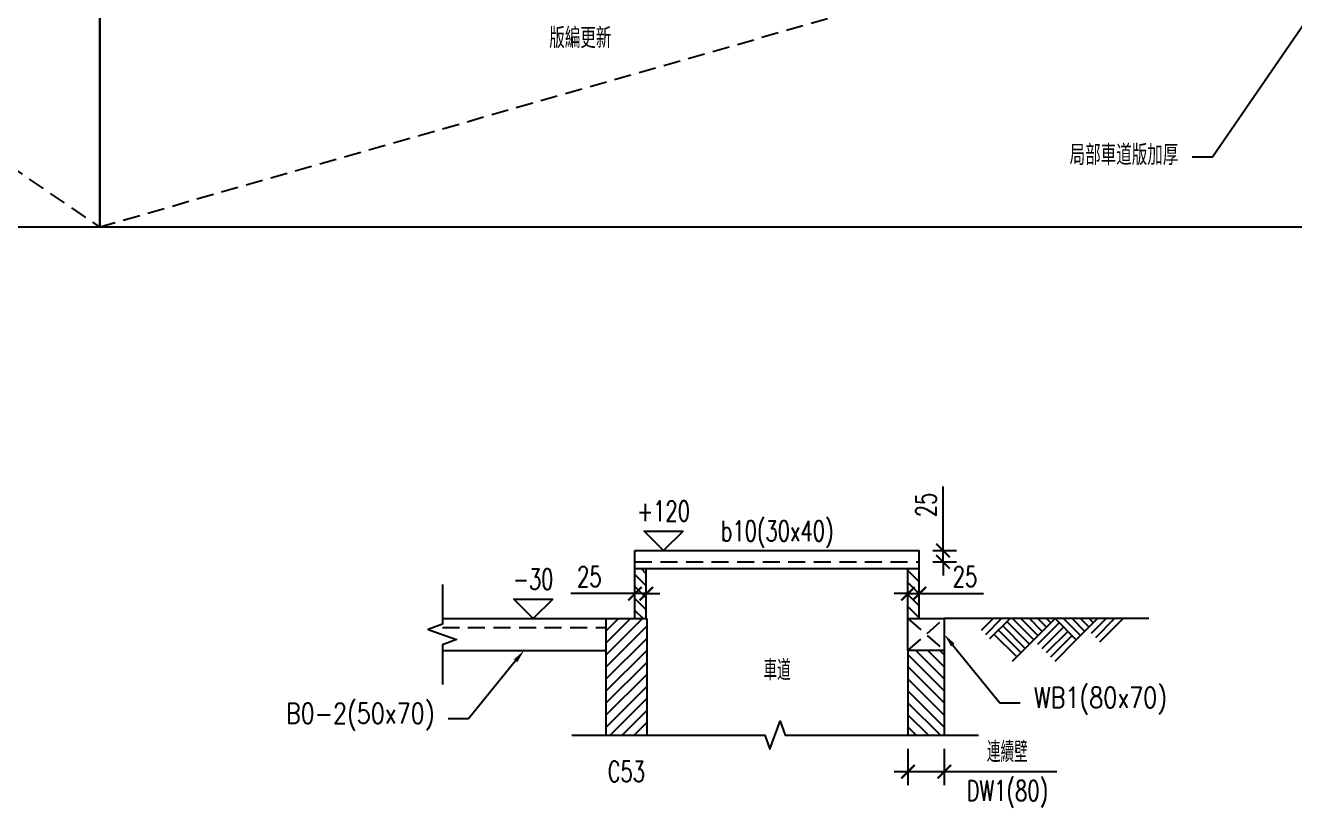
# Model space of a CAD drawing. Header units: millimetres. Extents: x -3377 to 119122, y -22007 to 15479.
# Drawn here: x 24057 to 26851, y -1279 to 445 of the extents above; entities that cross this region are included whole.
import ezdxf
from ezdxf import colors
from ezdxf.entities.mleader import LeaderData, LeaderLine
from ezdxf.enums import TextEntityAlignment as Align
from ezdxf.math import Vec2, Vec3

# ---------------------------------------------------------------- set-up
doc = ezdxf.new("R2010")
doc.units = ezdxf.units.MM
doc.header["$LTSCALE"] = 150
doc.header["$MEASUREMENT"] = 0
doc.linetypes.add('HIDDEN', pattern=[0.375, 0.25, -0.125])
doc.layers.get('0').update_dxf_attribs({"plot": 0})
doc.layers.add('S-CLOUD_20220217(結構依建築圖2022-0216修改)', color=4, linetype='Continuous', plot=False)
for name, color, linetype in [('S-DIM', 2, 'Continuous'), ('S-HATCH-COL', 13, 'Continuous'), ('S-HATCH-CONC', 124, 'Continuous'), ('S-HATCH-CONCWALL', 161, 'Continuous'), ('S-RC', 130, 'Continuous'), ('S-RCH', 1, 'HIDDEN'), ('S-SYM', 3, 'Continuous'), ('S-TEXT', 2, 'Continuous'), ('S-TEXTB', 3, 'Continuous'), ('S-TEXTC', 3, 'Continuous'), ('S-TEXTG', 2, 'Continuous'), ('S-THIN', 201, 'Continuous')]:
    doc.layers.add(name, color=color, linetype=linetype)
doc.styles.add('china5', font='romans.shx', dxfattribs={"width": 0.7})
doc.styles.add('CS4', font='romans.shx', dxfattribs={"width": 0.7, "height": 45, "bigfont": 'lsp.shx'})
doc.styles.add('LSP', font='SIMPLEX.shx', dxfattribs={"width": 0.8, "bigfont": 'lsp.shx'})
doc.dimstyles.new('DIM150', dxfattribs={"dimscale": 15, "dimtxt": 3, "dimasz": 2, "dimexe": 2, "dimexo": 2, "dimgap": 1, "dimtad": 1, "dimdec": 1, "dimdsep": 46, "dimtxsty": 'CS4', "dimblk1": 'ARCHTICK', "dimblk2": 'ARCHTICK', "dimsah": 1, "dimcen": 2, "dimdle": 2, "dimadec": 0, "dimazin": 0, "dimtfac": 1, "dimtdec": 1, "dimtmove": 0, "dimatfit": 3, "dimldrblk": 'TAA', "dimfxl": 0, "dimtolj": 1, "dimarcsym": 0})

# ---------------------------------------------------------------- blocks, each defined once
blk = doc.blocks.new('DwFm')
blk.add_lwpolyline([(-12110.4, 0), (0, 0), (0, -7760.1), (-12110.4, -7760.1)], close=True)
at = {"layer": 'DEFPOINTS', "color": 252, "linetype": 'HIDDEN'}
for points in [[(-6560.9, -6171), (-12110.4, -7760.1)], [(-760, -7242.5), (0, -7760.1)]]:
    blk.add_lwpolyline(points, dxfattribs=at)
blk = doc.blocks.new('TTKA17')
at = {"layer": 'S-THIN'}
for p, q in [((-9.55, -1.7), (-7.85, 0)), ((-8.92, -2.33), (-6.6, 0)), ((-8.3, -2.95), (-5.35, 0)), ((-1.88, -3.13), (-5, 0)), ((-1.25, -2.5), (-3.75, 0)), ((-0.63, -1.88), (-2.5, 0)), ((-1.88, -3.12), (1.25, 0)), ((0, -1.25), (-1.25, 0)), ((0.63, -0.63), (0, 0)), ((1.25, 0), (4.37, -3.12)), ((2.5, 0), (5, -2.5)), ((3.75, 0), (5.63, -1.88)), ((4.37, -3.12), (7.5, 0)), ((5, 0), (6.25, -1.25)), ((6.25, 0), (6.88, -0.63)), ((6.6, -2.15), (8.75, 0)), ((7.22, -2.78), (10, 0)), ((7.85, -3.4), (11.25, 0)), ((-7.05, -1.7), (-3.78, -4.97)), ((-6.42, -1.08), (-3.12, -4.37)), ((-5.8, -0.45), (-2.5, -3.75)), ((-1.25, -3.75), (1.88, -0.63)), ((-0.63, -4.37), (2.5, -1.25)), ((-7.67, -2.33), (-4.37, -5.62)), ((-5, -6.25), (-1.88, -3.13)), ((0, -5), (3.12, -1.88)), ((0.62, -5.62), (3.75, -2.5)), ((1.25, -6.25), (4.37, -3.12))]:
    blk.add_line(p, q, dxfattribs=at)
blk = doc.blocks.new('_ARCHTICK')
at = {"color": 0, "linetype": 'ByBlock', "const_width": 0.15}
blk.add_lwpolyline([(-0.5, -0.5), (0.5, 0.5)], dxfattribs=at)
blk = doc.blocks.new('*D260')
at = {"layer": 'DEFPOINTS', "color": 0, "transparency": 16777216}
for p in [(25999.9, -807.4), (26024.9, -807.4), (26024.9, -807.4)]:
    blk.add_point(p, dxfattribs=at)
at = {"layer": 'S-DIM', "color": 0, "lineweight": -2, "transparency": 16777216}
for p, q in [((25999.9, -807.4), (25969.9, -807.4)), ((25999.9, -807.4), (26024.9, -807.4)), ((26024.9, -807.4), (26165.9, -807.4))]:
    blk.add_line(p, q, dxfattribs=at)
at = {"layer": 'S-DIM', "color": 0, "lineweight": -2, "transparency": 16777216, "xscale": 30, "yscale": 30, "zscale": 30}
blk.add_blockref('_ARCHTICK', (25999.9, -807.4), dxfattribs=at)
at = {"layer": 'S-DIM', "color": 0, "lineweight": -2, "transparency": 16777216, "xscale": 30, "yscale": 30, "zscale": 30, "rotation": 180}
blk.add_blockref('_ARCHTICK', (26024.9, -807.4), dxfattribs=at)
at = {"layer": 'S-DIM', "color": 0, "transparency": 16777216, "insert": (26125.4, -769.9), "char_height": 45, "attachment_point": 5, "style": 'CS4'}
blk.add_mtext('\\A1;25', dxfattribs=at)
blk = doc.blocks.new('TAA')
at = {"linetype": 'Continuous'}
blk.add_line((0, 0), (-1.663, 0), dxfattribs=at)
blk.add_solid([(-1.5, -0.25), (-1.5, 0.25), (0, 0)], dxfattribs=at)
blk = doc.blocks.new('*D261')
at = {"layer": 'DEFPOINTS', "color": 0, "transparency": 16777216}
for p in [(25398.9, -807.4), (25398.9, -807.4), (25423.9, -807.4)]:
    blk.add_point(p, dxfattribs=at)
at = {"layer": 'S-DIM', "color": 0, "lineweight": -2, "transparency": 16777216}
for p, q in [((25398.9, -807.4), (25257.9, -807.4)), ((25423.9, -807.4), (25398.9, -807.4)), ((25423.9, -807.4), (25453.9, -807.4))]:
    blk.add_line(p, q, dxfattribs=at)
at = {"layer": 'S-DIM', "color": 0, "lineweight": -2, "transparency": 16777216, "xscale": 30, "yscale": 30, "zscale": 30}
blk.add_blockref('_ARCHTICK', (25398.9, -807.4), dxfattribs=at)
at = {"layer": 'S-DIM', "color": 0, "lineweight": -2, "transparency": 16777216, "xscale": 30, "yscale": 30, "zscale": 30, "rotation": 180}
blk.add_blockref('_ARCHTICK', (25423.9, -807.4), dxfattribs=at)
at = {"layer": 'S-DIM', "color": 0, "transparency": 16777216, "insert": (25298.4, -769.9), "char_height": 45, "attachment_point": 5, "style": 'CS4'}
blk.add_mtext('\\A1;25', dxfattribs=at)
blk = doc.blocks.new('*D262')
at = {"layer": 'DEFPOINTS', "color": 0, "transparency": 16777216}
for p in [(26024.9, -712.4), (26077.1, -712.4), (26024.9, -737.4)]:
    blk.add_point(p, dxfattribs=at)
at = {"layer": 'S-DIM', "color": 0, "lineweight": -2, "transparency": 16777216}
for p, q in [((26077.1, -712.4), (26077.1, -571.4)), ((26054.9, -712.4), (26107.1, -712.4)), ((26077.1, -737.4), (26077.1, -712.4)), ((26054.9, -737.4), (26107.1, -737.4)), ((26077.1, -737.4), (26077.1, -767.4))]:
    blk.add_line(p, q, dxfattribs=at)
at = {"layer": 'S-DIM', "color": 0, "lineweight": -2, "transparency": 16777216, "xscale": 30, "yscale": 30, "zscale": 30}
for p, rotation in [((26077.1, -712.4), 270), ((26077.1, -737.4), 90)]:
    blk.add_blockref('_ARCHTICK', p, dxfattribs=dict(at, rotation=rotation))
at = {"layer": 'S-DIM', "color": 0, "transparency": 16777216, "insert": (26039.6, -611.9), "char_height": 45, "attachment_point": 5, "rotation": 90, "style": 'CS4'}
blk.add_mtext('\\A1;25', dxfattribs=at)
blk = doc.blocks.new('SSYMEL')
blk.add_lwpolyline([(10.8, 10.8), (0, 0), (-10.8, 10.8)], close=True)
blk = doc.blocks.new('T-LEVEL1')
at = {"layer": 'S-SYM', "xscale": 0.26458418, "yscale": 0.26458418, "zscale": 0.26458418}
blk.add_blockref('SSYMEL', (0, 0), dxfattribs=at)
at = {"layer": 'S-SYM', "style": 'china5', "width": 0.7}
blk.add_attdef('T.O.C.SEEPLAN', (-5.38, 4.29), '', height=3, dxfattribs=at)
blk = doc.blocks.new('*D265')
at = {"layer": 'DEFPOINTS', "color": 0, "transparency": 16777216}
for p in [(25999.9, -1119.3), (26079.9, -1119.3), (26079.9, -1199.6)]:
    blk.add_point(p, dxfattribs=at)
at = {"layer": 'S-DIM', "color": 0, "lineweight": -2, "transparency": 16777216}
for p, q in [((25999.9, -1149.3), (25999.9, -1229.6)), ((26079.9, -1149.3), (26079.9, -1229.6)), ((25969.9, -1199.6), (26079.9, -1199.6)), ((26079.9, -1199.6), (26327.4, -1199.6))]:
    blk.add_line(p, q, dxfattribs=at)
at = {"layer": 'S-DIM', "color": 0, "lineweight": -2, "transparency": 16777216, "xscale": 30, "yscale": 30, "zscale": 30, "rotation": 180}
blk.add_blockref('_ARCHTICK', (25999.9, -1199.6), dxfattribs=at)
at = {"layer": 'S-DIM', "color": 0, "lineweight": -2, "transparency": 16777216, "xscale": 30, "yscale": 30, "zscale": 30}
blk.add_blockref('_ARCHTICK', (26079.9, -1199.6), dxfattribs=at)
at = {"layer": 'S-DIM', "color": 0, "transparency": 16777216, "char_height": 45, "attachment_point": 5, "style": 'CS4'}
for s, insert in [('\\A1;連續壁', (26218.7, -1156.4)), ('\\A1;DW1(80)', (26218.7, -1248.9))]:
    blk.add_mtext(s, dxfattribs=dict(at, insert=insert))
blk = doc.blocks.new('_None')

msp = doc.modelspace()

# ---------------------------------------------------------------- hatches: boundary and pattern name
at = {"layer": 'S-HATCH-COL'}
h = msp.add_hatch(dxfattribs=at)
h.set_pattern_fill('ANSI31', color=256, scale=150, style=0)
h.paths.add_polyline_path([(25424.92, -862.39), (25334.92, -862.39), (25334.92, -1119.27), (25424.92, -1119.27)])
at = {"layer": 'S-HATCH-CONC'}
h = msp.add_hatch(dxfattribs=at)
h.set_pattern_fill('ANSI31', color=256, scale=150, angle=90, style=0)
h.paths.add_polyline_path([(26079.92, -932.39), (25999.92, -932.39), (25999.92, -1119.27), (26079.92, -1119.27)])
at = {"layer": 'S-HATCH-CONCWALL'}
h = msp.add_hatch(dxfattribs=at)
h.set_pattern_fill('ANSI31', color=256, scale=150, angle=90, style=0)
h.paths.add_polyline_path([(25423.92, -752.39), (25398.92, -752.39), (25398.92, -862.39), (25423.92, -862.39)])
h.paths.add_polyline_path([(25999.92, -862.39), (26024.92, -862.39), (26024.92, -752.39), (25999.92, -752.39)])

# ---------------------------------------------------------------- linework, layer by layer
at = {"layer": 'S-RC'}
for p, q in [((25334.92, -862.39), (25334.92, -1119.27)), ((25424.92, -862.39), (25424.92, -1119.27)), ((25999.92, -932.39), (25999.92, -1119.27)), ((26079.92, -932.39), (26079.92, -1119.27))]:
    msp.add_line(p, q, dxfattribs=at)
for points in [[(25398.92, -862.39), (25398.92, -712.39)], [(25398.92, -712.39), (26024.92, -712.39)], [(26024.92, -862.39), (26024.92, -712.39)], [(25398.92, -752.39), (26024.92, -752.39)], [(25423.92, -862.39), (25423.92, -752.39)], [(25999.92, -862.39), (25999.92, -752.39)], [(24974.92, -862.39), (25424.92, -862.39)], [(26529.92, -862.39), (26079.92, -862.39)], [(24974.92, -932.39), (25334.92, -932.39)]]:
    msp.add_lwpolyline(points, dxfattribs=at)
msp.add_lwpolyline([(25999.92, -862.39), (26079.92, -862.39), (26079.92, -932.39), (25999.92, -932.39)], close=True, dxfattribs=at)
at = {"layer": 'S-RCH'}
for points in [[(25398.92, -737.39), (26024.92, -737.39)], [(25999.92, -862.39), (26079.92, -932.39)], [(25999.92, -932.39), (26079.92, -862.39)], [(24974.92, -882.39), (25334.92, -882.39)]]:
    msp.add_lwpolyline(points, dxfattribs=at)
at = {"layer": 'S-THIN', "linetype": 'Continuous'}
for points in [[(24974.92, -787.39), (24974.92, -874.89), (24944.01, -886.14), (25005.83, -908.64), (24974.92, -919.89), (24974.92, -1007.39)], [(25259.92, -1119.27), (25684.92, -1119.27), (25696.17, -1150.18), (25718.67, -1088.36), (25729.92, -1119.27), (26154.92, -1119.27)]]:
    msp.add_lwpolyline(points, dxfattribs=at)

# ---------------------------------------------------------------- block references
for p in [(24220.8, 7760.14), (36331.2, 7760.14)]:
    msp.add_blockref('DwFm', p)
at = {"layer": 'S-SYM'}
ref = msp.add_blockref('T-LEVEL1', (25461.92, -712.39), dxfattribs=dict(at, xscale=15, yscale=15, zscale=15))
ref.add_attrib('T.O.C.SEEPLAN', '+120', dxfattribs={"height": 45, "style": 'china5', "width": 0.7}).set_placement((25461.92, -647.98), align=Align.CENTER)
ref = msp.add_blockref('T-LEVEL1', (25174.92, -862.39), dxfattribs=dict(at, xscale=15, yscale=15, zscale=15))
ref.add_attrib('T.O.C.SEEPLAN', '-30', dxfattribs={"height": 45, "style": 'china5', "width": 0.7}).set_placement((25174.92, -797.98), align=Align.CENTER)
at = {"layer": 'S-THIN', "xscale": 15, "yscale": 15, "zscale": 15}
msp.add_blockref('TTKA17', (26304.92, -862.39), dxfattribs=at)

# ---------------------------------------------------------------- texts
at = {"layer": 'S-TEXT', "style": 'CS4', "width": 0.7}
msp.add_text('車道', height=45, dxfattribs=at).set_placement((25711.92, -973.76), align=Align.MIDDLE)
at = {"layer": 'S-TEXTB', "style": 'CS4', "width": 0.7}
msp.add_text('b10(30x40)', height=45, dxfattribs=at).set_placement((25711.92, -672.39), align=Align.MIDDLE)
at = {"layer": 'S-TEXTC', "style": 'CS4', "width": 0.7}
msp.add_text('C53', height=45, dxfattribs=at).set_placement((25379.92, -1199.27), align=Align.MIDDLE)

# ---------------------------------------------------------------- dimensions: what is measured, and where the dimension line sits
at = {"layer": 'S-DIM'}
for base, p1, p2, angle, picture, middle in [((26077.06, -712.39), (26024.92, -737.39), (26024.92, -712.39), 90, '*D262', (26039.56, -611.89)), ((25398.92, -807.39), (25423.92, -807.39), (25398.92, -807.39), 180, '*D261', (25298.42, -769.89))]:
    dim = msp.add_linear_dim(base=base, p1=p1, p2=p2, angle=angle, dimstyle='DIM150', dxfattribs=at)
    dim.commit()
    dim.dimension.update_dxf_attribs({"geometry": picture, "text_midpoint": middle})
dim = msp.add_linear_dim(base=(26024.92, -807.39), p1=(25999.92, -807.39), p2=(26024.92, -807.39), dimstyle='DIM150', dxfattribs=at)
dim.commit()
dim.dimension.update_dxf_attribs({"geometry": '*D260', "text_midpoint": (26125.42, -769.89)})
dim = msp.add_linear_dim(base=(26079.92, -1199.62), p1=(25999.92, -1119.27), p2=(26079.92, -1119.27), angle=180, text='連續壁\\XDW1(<>)', dimstyle='DIM150', dxfattribs=at)
dim.commit()
dim.dimension.update_dxf_attribs({"geometry": '*D265', "text_midpoint": (26218.67, -1199.62)})

# ---------------------------------------------------------------- leaders
at = {"layer": 'S-CLOUD_20220217(結構依建築圖2022-0216修改)'}
ml = msp.add_multileader_mtext('Standard', dxfattribs=at)
ml.set_content('局部車道版加厚', color=256, style='LSP')
ml.set_leader_properties(color=256)
ml.set_arrow_properties(name='NONE')
ml.build(insert=Vec2(0, 0))
ml.multileader.update_dxf_attribs({"text_left_attachment_type": 2, "text_right_attachment_type": 2, "dogleg_length": 3, "arrow_head_size": 30, "scale": 15})
ctx = ml.context
ctx.base_point, ctx.scale, ctx.char_height, ctx.arrow_head_size, ctx.landing_gap_size, ctx.plane_origin = Vec3(26258.38, 153.81), 15, 45, 30, 30, Vec3(27742.87, 1817.97)
ctx.left_attachment, ctx.right_attachment, ctx.text_align_type = 2, 2, 2
notes = []
notes.append((ctx, [(1, (1, 1, 0), (26670.28, 153.81), (-1, 0), 45, [(0, [(27702.87, 1658.85)], 0, [])])]))
ctx.mtext.insert, ctx.mtext.alignment, ctx.mtext.flow_direction = Vec3(26595.28, 181.65), 3, 5
ml = msp.add_multileader_mtext('Standard', dxfattribs=at)
ml.set_content('新增小梁貼齊樹穴、補高低差圖例\\P新增小梁b13a-1、b13a-2、b13a-3\\P新增小梁b13b-1、b13b-2、b13b-3\\P版編更新', color=256, style='LSP')
ml.set_leader_properties(color=256)
ml.build(insert=Vec2(0, 0))
ml.multileader.update_dxf_attribs({"text_left_attachment_type": 2, "text_right_attachment_type": 2, "dogleg_length": 3, "arrow_head_size": 30, "scale": 15})
ctx = ml.context
ctx.base_point, ctx.scale, ctx.char_height, ctx.arrow_head_size, ctx.landing_gap_size, ctx.plane_origin = Vec3(24450.19, 517.68), 15, 45, 30, 30, Vec3(25974.53, 1174.83)
ctx.left_attachment, ctx.right_attachment, ctx.text_align_type = 2, 2, 2
notes.append((ctx, [(0, (1, 1, 0), (25422.04, 517.68), (-1, 0), 45, [(0, [(25974.53, 1174.83)], 0, [])])]))
ctx.mtext.insert, ctx.mtext.alignment, ctx.mtext.flow_direction = Vec3(25347.04, 664.38), 3, 5
at = {"layer": 'S-TEXTG'}
ml = msp.add_multileader_mtext('Standard', dxfattribs=at)
ml.set_content('WB1(80x70)', color=256, style='LSP')
ml.set_leader_properties(color=256)
ml.build(insert=Vec2(0, 0))
ml.multileader.update_dxf_attribs({"text_left_attachment_type": 2, "text_right_attachment_type": 2, "dogleg_length": 3, "arrow_head_size": 30, "scale": 15})
ctx = ml.context
ctx.base_point, ctx.scale, ctx.char_height, ctx.arrow_head_size, ctx.landing_gap_size, ctx.plane_origin = Vec3(26247.07, -1048), 15, 45, 30, 30, Vec3(26079.92, -897.39)
ctx.left_attachment, ctx.right_attachment = 2, 2
notes.append((ctx, [(0, (1, 1, 0), (26202.07, -1048), (1, 0), 45, [(0, [(26079.92, -897.39)], 0, [])])]))
ctx.mtext.insert, ctx.mtext.flow_direction = Vec3(26277.07, -1013.71), 5
ml = msp.add_multileader_mtext('Standard', dxfattribs=at)
ml.set_content('B0-2(50x70)', color=256, style='LSP')
ml.set_leader_properties(color=256)
ml.build(insert=Vec2(0, 0))
ml.multileader.update_dxf_attribs({"text_left_attachment_type": 2, "text_right_attachment_type": 2, "dogleg_length": 3, "arrow_head_size": 30, "scale": 15})
ctx = ml.context
ctx.base_point, ctx.scale, ctx.char_height, ctx.arrow_head_size, ctx.landing_gap_size, ctx.plane_origin = Vec3(24576.35, -1083), 15, 45, 30, 30, Vec3(25154.92, -932.39)
ctx.left_attachment, ctx.right_attachment, ctx.text_align_type = 2, 2, 2
notes.append((ctx, [(0, (1, 1, 0), (25032.78, -1083), (-1, 0), 45, [(0, [(25154.92, -932.39)], 0, [])])]))
ctx.mtext.insert, ctx.mtext.alignment, ctx.mtext.flow_direction = Vec3(24957.78, -1048.71), 3, 5
for ctx, leaders in notes:
    for number, flags, end, landing, length, lines in leaders:
        leader = LeaderData()
        leader.index, (leader.has_last_leader_line, leader.has_dogleg_vector, leader.attachment_direction) = number, flags
        leader.last_leader_point, leader.dogleg_vector, leader.dogleg_length = Vec3(end), Vec3(landing), length
        for number, points, colour, breaks in lines:
            line = LeaderLine()
            line.index, line.vertices, line.color, line.breaks = number, Vec3.list(points), colors.encode_raw_color(colour), breaks
            leader.lines.append(line)
        ctx.leaders.append(leader)

doc.saveas('drawing.dxf')
